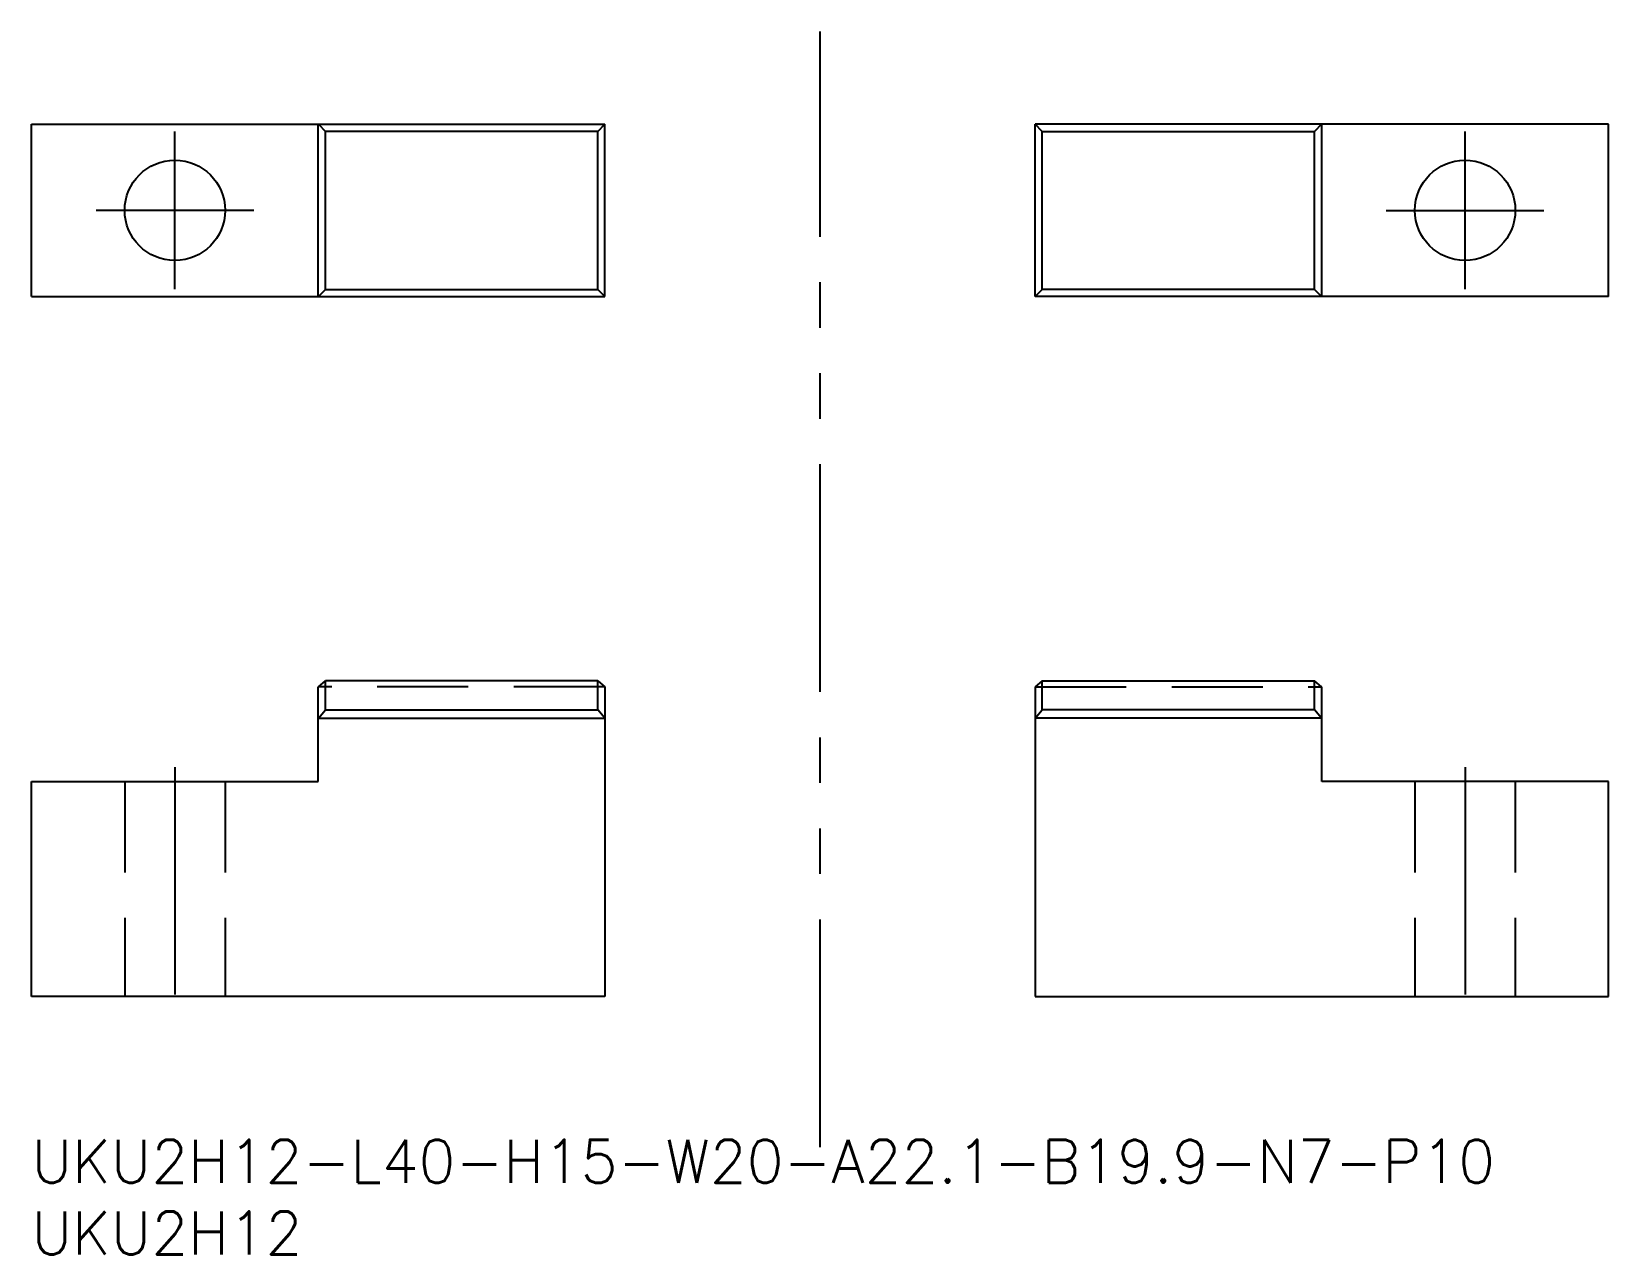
# Model space of a CAD drawing. Extents: x 0 to 110, y -8 to 77.
import ezdxf

# ---------------------------------------------------------------- set-up
doc = ezdxf.new("R2010")
doc.units = 0
doc.header["$LTSCALE"] = 0.5
for name, pattern in [('CENTER', [50.8, 31.75, -6.35, 6.35, -6.35]), ('DASHED', [19.05, 12.7, -6.35]), ('PHANTOM', [63.5, 31.75, -6.35, 6.35, -6.35, 6.35, -6.35])]:
    doc.linetypes.add(name, pattern=pattern)
for name, color, linetype in [('MSM_CENTER', 1, 'CENTER'), ('MSM_CONTINUOUS', 7, 'CONTINUOUS'), ('MSM_DASHED', 4, 'DASHED'), ('MSM_IMAGINARY', 6, 'PHANTOM'), ('MSM_PART_NUMBER', 7, 'CONTINUOUS')]:
    doc.layers.add(name, color=color, linetype=linetype)
doc.styles.get("Standard").update_dxf_attribs({"font": 'txt.shx', "height": 3, "bigfont": 'bigfont.shx'})

msp = doc.modelspace()

# ---------------------------------------------------------------- linework, layer by layer
at = {"layer": 'MSM_CENTER'}
for p, q in [((10, 59.33), (10, 70.33)), ((100, 59.33), (100, 70.33)), ((15.5, 64.83), (4.5, 64.83)), ((94.5, 64.83), (105.5, 64.83)), ((10, 26), (10, 9)), ((100, 26), (100, 9))]:
    msp.add_line(p, q, dxfattribs=at)
at = {"layer": 'MSM_CONTINUOUS'}
for p, q in [((0, 58.83), (0, 70.83)), ((0, 70.83), (40, 70.83)), ((20, 58.83), (20, 70.83)), ((20, 58.83), (20, 70.83)), ((20.01, 70.83), (20.5, 70.34)), ((39.5, 70.34), (39.99, 70.83)), ((40, 58.83), (40, 70.83)), ((110, 70.83), (70, 70.83)), ((70, 58.83), (70, 70.83)), ((70.5, 70.34), (70.01, 70.83)), ((89.99, 70.83), (89.5, 70.34)), ((90, 58.83), (90, 70.83)), ((90, 58.83), (90, 70.83)), ((110, 58.83), (110, 70.83)), ((20.5, 59.32), (20.5, 70.34)), ((39.5, 70.34), (20.5, 70.34)), ((39.5, 59.32), (39.5, 70.34)), ((70.5, 70.34), (89.5, 70.34)), ((70.5, 59.32), (70.5, 70.34)), ((89.5, 59.32), (89.5, 70.34)), ((0, 58.83), (40, 58.83)), ((20.01, 58.83), (20.5, 59.32)), ((20.5, 59.32), (39.5, 59.32)), ((39.99, 58.83), (39.5, 59.32)), ((110, 58.83), (70, 58.83)), ((70.01, 58.83), (70.5, 59.32)), ((89.5, 59.32), (70.5, 59.32)), ((89.99, 58.83), (89.5, 59.32)), ((20.01, 31.6), (20.5, 32.01)), ((39.5, 32.01), (20.5, 32.01)), ((20.5, 29.99), (20.5, 32.01)), ((39.5, 29.99), (39.5, 32.01)), ((39.5, 32.01), (39.99, 31.6)), ((70.5, 32.01), (70.01, 31.6)), ((70.5, 32.01), (89.5, 32.01)), ((70.5, 29.99), (70.5, 32.01)), ((89.99, 31.6), (89.5, 32.01)), ((89.5, 29.99), (89.5, 32.01)), ((20, 31.59), (20.01, 31.6)), ((20, 25), (20, 31.59)), ((39.99, 31.6), (40, 31.59)), ((40, 31.59), (40, 10)), ((70.01, 31.6), (70, 31.59)), ((70, 31.59), (70, 10)), ((90, 31.59), (89.99, 31.6)), ((90, 25), (90, 31.59)), ((20.01, 29.4), (20.5, 29.99)), ((20.5, 29.99), (39.5, 29.99)), ((39.99, 29.4), (39.5, 29.99)), ((70.01, 29.4), (70.5, 29.99)), ((89.5, 29.99), (70.5, 29.99)), ((89.99, 29.4), (89.5, 29.99)), ((20, 29.39), (20.01, 29.4)), ((20.01, 29.4), (39.99, 29.4)), ((39.99, 29.4), (40, 29.39)), ((70.01, 29.4), (70, 29.39)), ((89.99, 29.4), (70.01, 29.4)), ((90, 29.39), (89.99, 29.4)), ((0, 10), (0, 25)), ((0, 25), (20, 25)), ((110, 25), (90, 25)), ((110, 10), (110, 25)), ((40, 10), (0, 10)), ((70, 10), (110, 10))]:
    msp.add_line(p, q, dxfattribs=at)
for centre in [(10, 64.83), (100, 64.83)]:
    msp.add_circle(centre, 3.5, dxfattribs=at)
at = {"layer": 'MSM_DASHED'}
for p, q in [((39.99, 31.6), (20.01, 31.6)), ((70.01, 31.6), (89.99, 31.6)), ((6.5, 25), (6.5, 10)), ((13.5, 25), (13.5, 10)), ((96.5, 25), (96.5, 10)), ((103.5, 25), (103.5, 10))]:
    msp.add_line(p, q, dxfattribs=at)
at = {"layer": 'MSM_IMAGINARY'}
msp.add_line((55, -0.51), (55, 77.3), dxfattribs=at)

# ---------------------------------------------------------------- texts
at = {"layer": 'MSM_PART_NUMBER'}
for s, p in [('UKU2H12-L40-H15-W20-A22.1-B19.9-N7-P10', (0, -3)), ('UKU2H12', (0, -8))]:
    msp.add_text(s, height=3, dxfattribs=at).set_placement(p)

doc.saveas('drawing.dxf')
